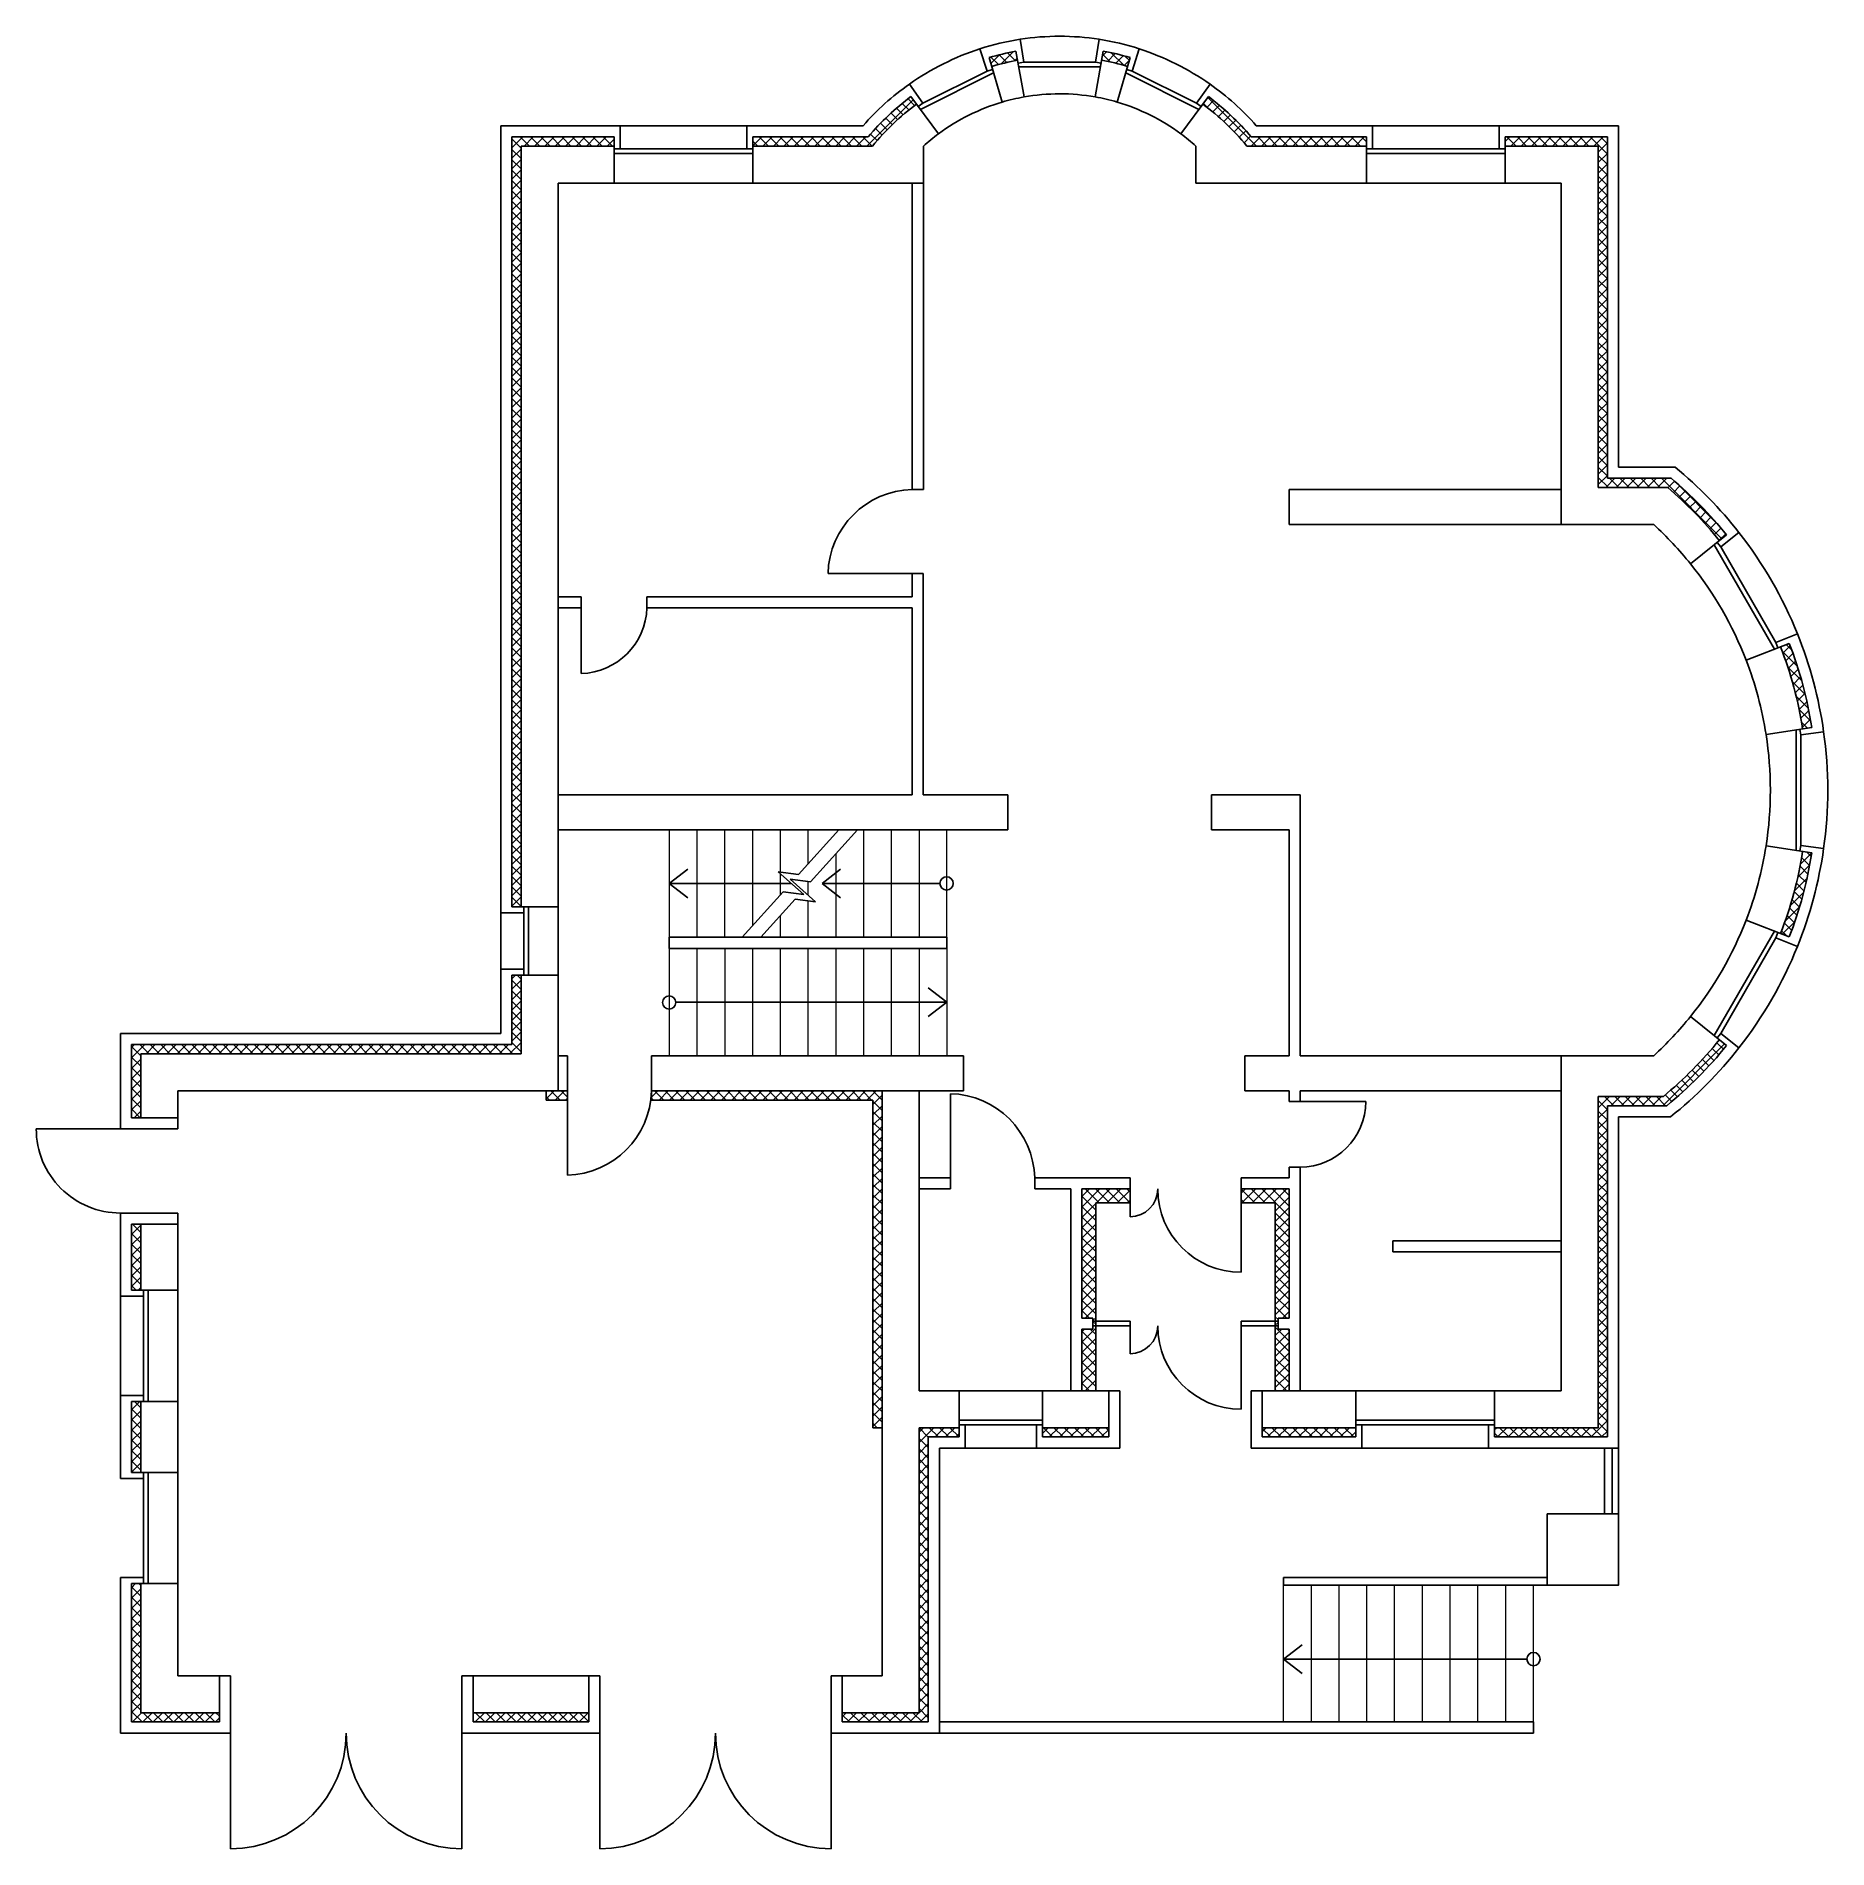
# Model space of a CAD drawing. Header units: millimetres. Extents: x -745 to 18615, y 565 to 20153.
import ezdxf

# ---------------------------------------------------------------- set-up
doc = ezdxf.new("R2010")
doc.units = ezdxf.units.MM
doc.linetypes.add('Линия проводки. Общее изображение.', pattern=[1, 1, 0])
doc.layers.add('Лестница', color=7, linetype='Continuous', lineweight=9)
pattern_1 = [(45, (-241840.4993296133, -245025.2882481831), (-56.1266007566822, 56.12660075668221), []), (135, (-241840.4993296133, -245025.2882481831), (-56.12660075668221, -56.1266007566822), [])]
pattern_2 = [(45, (-642307.3147402357, -310734.9367787743), (-56.1266007566822, 56.12660075668221), []), (135, (-642307.3147402357, -310734.9367787743), (-56.12660075668221, -56.1266007566822), [])]

msp = doc.modelspace()

# ---------------------------------------------------------------- hatches: boundary and pattern name
at = {"ltscale": 0.5}
h = msp.add_hatch(dxfattribs=at)
h.set_pattern_fill('ANSI37', color=256, scale=25, style=0)
h.set_pattern_definition(pattern_1)
edge = h.paths.add_edge_path()
edge.add_line((9580.501679242952, 19826.95975993482), (9552.274098978276, 19922.89308945271))
edge.add_arc((10314.50067038777, 17332.41483532726), 2700.290156864534, 100.09299657108238, 106.39607879116369, ccw=False)
edge.add_line((9841.284578949228, 19990.91694404623), (9859.14126906883, 19892.52356651764))
edge.add_arc((10314.50067038335, 17332.41483534548), 2600.290156845849, 100.08556510172, 106.396078791183)
h = msp.add_hatch(dxfattribs=at)
h.set_pattern_fill('ANSI37', color=256, scale=25, style=0)
h.set_pattern_definition(pattern_1)
edge = h.paths.add_edge_path()
edge.add_line((10768.72455826368, 19892.72527735723), (10786.17953936827, 19991.19011274628))
edge.add_arc((10314.50067038614, 17332.41483533093), 2700.290156860789, 73.5924442180413, 79.94013179519862, ccw=False)
edge.add_line((11077.24612850767, 19922.74035490451), (11048.49966153015, 19826.95975993482))
edge.add_arc((10314.50067039301, 17332.41483536038), 2600.290156830645, 73.60392120879258, 79.93984692979365)
h = msp.add_hatch(dxfattribs=at)
h.set_pattern_fill('ANSI37', color=256, scale=25, style=0)
h.set_pattern_definition(pattern_1)
edge = h.paths.add_edge_path()
edge.add_line((6999.500670386609, 19065.24816874387), (8245.220545193893, 19065.24816874375))
edge.add_arc((10314.50067038882, 17330.41483532901), 2700.290156863476, 126.53410476961139, 140.0243627448357, ccw=False)
edge.add_line((8707.014781956808, 19500.10514727353), (8766.544898903594, 19419.75488170901))
edge.add_arc((10314.5006703844, 17330.41483533378), 2600.290156857079, 126.5341047697455, 141.0448482341494)
edge.add_line((8292.415392306531, 18965.24816874381), (6999.500670386609, 18965.24816874387))
edge.add_line((6999.500670386609, 18965.24816874387), (6999.500670386609, 19065.24816874387))
h = msp.add_hatch(dxfattribs=at)
h.set_pattern_fill('ANSI37', color=256, scale=25, style=0)
h.set_pattern_definition(pattern_1)
edge = h.paths.add_edge_path()
edge.add_line((13629.50067038649, 19065.24816874375), (13629.50067038649, 18965.24816874375))
edge.add_line((13629.50067038649, 18965.24816874375), (12336.58594846657, 18965.24816874375))
edge.add_arc((10314.50067038754, 17330.4148353325), 2600.290156858818, 38.95515176585423, 53.46589523040102)
edge.add_line((11862.45644186404, 19419.75488171309), (11921.9862534546, 19500.10496304349))
edge.add_arc((10314.51776165261, 17330.43080503029), 2700.266820906152, 39.97561019639062, 53.465987781176125, ccw=False)
edge.add_line((12383.78082338373, 19065.2481687437), (13629.50067038649, 19065.2481687437))
h = msp.add_hatch(dxfattribs=at)
h.set_pattern_fill('ANSI37', color=256, scale=25, style=0)
h.set_pattern_definition(pattern_1)
h.paths.add_polyline_path([(4494.500670386493, 18965.24816874375), (5499.500670386609, 18965.24816874387), (5499.500670386493, 19065.24816874375), (4394.500670386609, 19065.24816874375), (4394.500670386609, 10745.24816874381), (4494.500670386493, 10745.24816874387)])
h = msp.add_hatch(dxfattribs=at)
h.set_pattern_fill('ANSI37', color=256, scale=25, style=0)
h.set_pattern_definition(pattern_1)
edge = h.paths.add_edge_path()
edge.add_line((15129.50067038649, 19065.24816874375), (16234.50067038649, 19065.24816874375))
edge.add_line((16234.50067038649, 19065.24816874375), (16234.50067038649, 15375.24816874375))
edge.add_line((16234.50067038661, 15375.24816874376), (16922.63021840762, 15375.24816874358))
edge.add_arc((14097.27730917792, 12005.24816874399), 4397.67200478722, 38.85521142205448, 50.02408150978903, ccw=False)
edge.add_line((17521.89311659955, 14764.14752052313), (17444.01973714565, 14701.41206983985))
edge.add_arc((14097.27730914381, 12005.24816871372), 4297.672004832826, 38.85521142208523, 49.54157786513962)
edge.add_line((16886.01979652549, 15275.24816874364), (16134.50067038661, 15275.24816874364))
edge.add_line((16134.50067038661, 15275.2481687437), (16134.50067038661, 18965.24816874375))
edge.add_line((16134.50067038661, 18965.24816874375), (15129.50067038661, 18965.24816874375))
edge.add_line((15129.50067038649, 18965.24816874375), (15129.50067038649, 19065.24816874375))
h = msp.add_hatch(dxfattribs=at)
h.set_pattern_fill('ANSI37', color=256, scale=25, style=0)
h.set_pattern_definition(pattern_1)
edge = h.paths.add_edge_path()
edge.add_line((18343.72322226981, 12666.82338587353), (18442.53127249704, 12682.21719015624))
edge.add_arc((14097.27730917629, 12005.24816874271), 4397.67200478945, 8.855211422040412, 21.14478857797224)
edge.add_line((18198.86213801349, 13591.60278028473), (18105.59495427694, 13555.53018074083))
edge.add_arc((14097.27730917513, 12005.24816874224), 4297.672004790657, 8.855211422044022, 21.144788577972292, ccw=False)
h = msp.add_hatch(dxfattribs=at)
h.set_pattern_fill('ANSI37', color=256, scale=25, style=0)
h.set_pattern_definition(pattern_1)
edge = h.paths.add_edge_path()
edge.add_line((18105.59495427694, 10454.96615674441), (18198.86213801349, 10418.89355720052))
edge.add_arc((14097.27730917909, 12005.24816874201), 4397.672004786579, 338.8552114220215, 351.1447885779607)
edge.add_line((18442.53127249704, 11328.27914732894), (18343.72322226981, 11343.67295161165))
edge.add_arc((14097.2773091756, 12005.24816874306), 4297.672004790114, 338.8552114220249, 351.1447885779544, ccw=False)
h = msp.add_hatch(dxfattribs=at)
h.set_pattern_fill('ANSI37', color=256, scale=25, style=0)
h.set_pattern_definition(pattern_1)
h.paths.add_polyline_path([(284.5006703864929, 8465.248168743756), (384.5006703864929, 8465.248168743756), (384.5006703864929, 9155.248168743698), (4494.500670386493, 9155.248168743756), (4494.500670386493, 10005.24816874364), (4394.500670386493, 10005.24816874364), (4394.500670386493, 9255.248168743756), (284.5006703864929, 9255.248168743756)])
h = msp.add_hatch(dxfattribs=at)
h.set_pattern_fill('ANSI37', color=256, scale=25, style=0)
h.set_pattern_definition(pattern_1)
edge = h.paths.add_edge_path()
edge.add_line((15014.50067038649, 5015.248168743639), (16234.50067038673, 5015.248168743756))
edge.add_line((16234.50067038684, 5015.248168743756), (16234.50067038673, 8595.248168743872))
edge.add_line((16234.50067038673, 8595.248168743872), (16874.22150409945, 8595.248168744105))
edge.add_arc((14097.27730917513, 12005.24816874399), 4397.672004791112, 309.1577568703631, 321.1447885779411)
edge.add_line((17521.89311659955, 9246.348816962172), (17444.01973714565, 9309.08426764545))
edge.add_arc((14097.27730917373, 12005.24816874556), 4297.67200479319, 309.6295479292516, 321.1447885779355, ccw=False)
edge.add_line((16838.42390517601, 8695.248168744338), (16134.50067038661, 8695.248168744338))
edge.add_line((16134.50067038661, 8695.248168744338), (16134.50067038673, 5115.248168743639))
edge.add_line((16134.50067038673, 5115.248168743639), (15014.50067038649, 5115.248168743639))
edge.add_line((15014.50067038649, 5115.248168743639), (15014.50067038649, 5015.248168743639))
h = msp.add_hatch(dxfattribs=at)
h.set_pattern_fill('ANSI37', color=256, scale=25, style=0)
h.set_pattern_definition(pattern_2)
h.paths.add_polyline_path([(4764.500670386609, 8755.248168743698), (4994.500670386609, 8755.248168743698), (4994.500670386609, 8655.248168743698), (4764.500670386609, 8655.248168743698)])
h = msp.add_hatch(dxfattribs=at)
h.set_pattern_fill('ANSI37', color=256, scale=25, style=0)
h.set_pattern_definition(pattern_2)
h.paths.add_polyline_path([(8294.500670386493, 5115.248168743756), (8394.500670386376, 5115.248168743756), (8394.500670386144, 8755.248168743872), (5904.500670386609, 8755.248168743581), (5904.500670386609, 8655.248168743698), (8294.500670386493, 8655.248168743698)])
h = msp.add_hatch(dxfattribs=at)
h.set_pattern_fill('ANSI37', color=256, scale=25, style=0)
h.set_pattern_definition(pattern_2)
h.paths.add_polyline_path([(10704.50067038638, 5515.248168743756), (10704.50067038626, 7545.248168743872), (11074.50067038614, 7545.248168744047), (11074.50067038603, 7695.248168743989), (10554.50067038626, 7695.24816874393), (10554.50067038638, 6300.248168743639), (10674.50067038626, 6300.248168743639), (10674.50067038626, 6180.248168743639), (10554.50067038638, 6180.248168743639), (10554.50067038603, 5515.248168743639)])
h = msp.add_hatch(dxfattribs=at)
h.set_pattern_fill('ANSI37', color=256, scale=25, style=0)
h.set_pattern_definition(pattern_2)
h.paths.add_polyline_path([(12644.50067038673, 5515.248168743698), (12794.50067038661, 5515.248168743639), (12794.50067038673, 6180.248168743639), (12674.50067038684, 6180.248168743639), (12674.50067038684, 6300.248168743639), (12794.50067038673, 6300.248168743639), (12794.50067038673, 7695.248168743756), (12274.50067038603, 7695.248168743523), (12274.50067038626, 7545.248168743698), (12644.50067038673, 7545.248168743639)])
h = msp.add_hatch(dxfattribs=at)
h.set_pattern_fill('ANSI37', color=256, scale=25, style=0)
h.set_pattern_definition(pattern_1)
h.paths.add_polyline_path([(384.5006703864929, 7315.248168743756), (284.5006703864929, 7315.248168743756), (284.5006703864929, 6600.248168743756), (384.5006703864929, 6600.248168743756)])
h = msp.add_hatch(dxfattribs=at)
h.set_pattern_fill('ANSI37', color=256, scale=25, style=0)
h.set_pattern_definition([(45, (-241840.4993296133, -245010.2882481831), (-56.1266007566822, 56.12660075668221), []), (135, (-241840.4993296133, -245010.2882481831), (-56.12660075668221, -56.1266007566822), [])])
h.paths.add_polyline_path([(284.5006703864929, 5400.248168743756), (384.5006703864929, 5400.248168743756), (384.5006703864929, 4630.248168743756), (284.5006703864929, 4630.248168743756)])
h = msp.add_hatch(dxfattribs=at)
h.set_pattern_fill('ANSI37', color=256, scale=25, style=0)
h.set_pattern_definition(pattern_2)
h.paths.add_polyline_path([(8794.50067038626, 5115.248168743756), (9229.500670386376, 5115.248168743872), (9229.500670386376, 5015.248168743348), (8894.50067038661, 5015.248168743523), (8894.50067038661, 1935.248168743698), (7964.500670386609, 1935.248168743756), (7964.500670386609, 2035.248168743756), (8794.500670386493, 2035.248168743698)])
h = msp.add_hatch(dxfattribs=at)
h.set_pattern_fill('ANSI37', color=256, scale=25, style=0)
h.set_pattern_definition(pattern_2)
h.paths.add_polyline_path([(10129.50067038638, 5015.248168743581), (10844.50067038649, 5015.248168743581), (10844.50067038649, 5115.248168743756), (10129.50067038638, 5115.248168743756)])
h = msp.add_hatch(dxfattribs=at)
h.set_pattern_fill('ANSI37', color=256, scale=25, style=0)
h.set_pattern_definition(pattern_2)
h.paths.add_polyline_path([(12504.50067038649, 5115.248168743698), (13514.50067038649, 5115.248168743698), (13514.50067038649, 5015.248168743814), (12504.50067038649, 5015.248168743814)])
h = msp.add_hatch(dxfattribs=at)
h.set_pattern_fill('ANSI37', color=256, scale=25, style=0)
h.set_pattern_definition(pattern_1)
h.paths.add_polyline_path([(1234.500670386493, 1935.248168743639), (284.5006703864929, 1935.248168743639), (284.5006703864929, 3430.248168743698), (384.5006703863764, 3430.248168743698), (384.5006703864929, 2035.248168743756), (1234.500670386493, 2035.248168743756)])
h = msp.add_hatch(dxfattribs=at)
h.set_pattern_fill('ANSI37', color=256, scale=25, style=0)
h.set_pattern_definition(pattern_1)
h.paths.add_polyline_path([(3974.500670386493, 1935.248168743756), (5224.500670386493, 1935.248168743756), (5224.500670386493, 2035.248168743756), (3974.500670386493, 2035.248168743756)])

# ---------------------------------------------------------------- linework, layer by layer
for p, q in [((9452.221177503015, 20017.65423714173), (9529.638813021258, 19776.38708156558)), ((9929.188744366416, 19496.7046345139), (9841.284578949228, 19990.91694404623)), ((9888.325387096513, 20120.31928075176), (9926.327436323292, 19871.72184648378)), ((10698.56089817932, 19496.92689756492), (10786.17953936827, 19991.19011274628)), ((10740.67595367659, 20120.31928075176), (10702.67372801459, 19871.7206923006)), ((11175.29654738215, 20017.65423714173), (11098.00512842184, 19776.78042747053)), ((9529.638813021375, 19776.38708156558), (9589.602259933265, 19794.03082456028)), ((9693.412000305034, 19441.22644186376), (9551.732522488819, 19922.73367358065)), ((9926.327436323292, 19871.72184648378), (9864.788116765223, 19860.77601931246)), ((9871.73457358616, 19821.72184648378), (10755.78315129913, 19821.72184648378)), ((9926.327436323292, 19871.72184648378), (10702.67390444981, 19871.72184648378)), ((10702.67372801459, 19871.72069230054), (10762.75834340906, 19861.06941946551)), ((10935.58934046818, 19441.22644186376), (11077.24612850767, 19922.74035490451)), ((11098.00512842184, 19776.78042747053), (11039.39744048951, 19794.02524971894)), ((8689.88339174098, 19635.7684452595), (8834.621415852234, 19430.38325653576)), ((8809.366325895899, 19361.95702734597), (9600.803676401047, 19755.96205752455)), ((8834.621415852234, 19430.38325653576), (9529.638813021258, 19776.38708156558)), ((11028.2003993625, 19755.97135257274), (11819.49113799691, 19361.76283075877)), ((11098.00512842184, 19776.78042747053), (11794.24991142844, 19430.19876565419)), ((11939.11364807469, 19635.76234214359), (11794.24991142844, 19430.19876565413)), ((9004.665366718444, 19098.35381947087), (8707.014781956925, 19500.10514727359)), ((8834.62141585235, 19430.38325653576), (8785.58626328969, 19394.0539632041)), ((11624.33597405477, 19098.35381947081), (11921.98636247918, 19500.1048822693)), ((11794.24991142844, 19430.19876565419), (11843.28075605074, 19393.87266400074)), ((4274.500670386376, 10680.2481687437), (4274.500670386726, 19185.24816874387)), ((5564.500670386609, 19185.24816874422), (4274.500670386609, 19185.24816874387)), ((4394.500670386609, 10745.24816874381), (4394.500670386609, 19065.2481687437)), ((5499.500670386609, 19065.24816874375), (4394.500670386609, 19065.24816874375)), ((5499.500670386609, 19065.24816874375), (5499.500670386493, 18565.24816874375)), ((5564.500670386609, 19185.2481687441), (6934.500670386609, 19185.24816874375)), ((5564.500670386609, 19185.24816874375), (5564.500670386493, 18935.24816874375)), ((6934.500670386609, 19185.24816874387), (6934.500670386609, 18935.24816874387)), ((8189.970163628823, 19185.24816874375), (6934.500670386609, 19185.24816874375)), ((6999.500670386609, 19065.24816874387), (6999.500670386493, 18565.24816874387)), ((8245.220545193893, 19065.24816874375), (6999.500670386609, 19065.24816874387)), ((13629.50067038649, 19065.24816874381), (12383.78082338373, 19065.2481687437)), ((13694.50067038649, 19185.24816874375), (12439.03167169636, 19185.24816874358)), ((13629.50067038649, 19065.24816874375), (13629.50067038649, 18565.24816874375)), ((13694.50067038649, 19185.24816874375), (13694.50067038649, 18935.24816874375)), ((13694.50067038649, 19185.24816874375), (15064.50067038649, 19185.24816874375)), ((15064.50067038649, 19185.24816874375), (15064.50067038649, 18935.24816874375)), ((16354.50067038661, 19185.24816874375), (15064.50067038649, 19185.24816874375)), ((15129.50067038649, 19065.24816874375), (15129.50067038649, 18565.24816874375)), ((16234.50067038649, 19065.24816874375), (15129.50067038649, 19065.24816874381)), ((16234.50067038649, 15375.24816874376), (16234.50067038649, 19065.24816874375)), ((16354.50067038661, 15495.24816874364), (16354.50067038661, 19185.24816874375)), ((4494.500670386493, 18965.24816874381), (4494.500670386493, 10745.24816874376)), ((5499.500670386609, 18965.24816874387), (4494.500670386493, 18965.24816874375)), ((5564.500670386493, 18935.24816874375), (5499.500670386609, 18935.24816874375)), ((6999.500670386493, 18885.24816874375), (5499.500670386609, 18885.24816874375)), ((6934.500670386609, 18935.24816874375), (5564.500670386493, 18935.24816874375)), ((6934.500670386609, 18935.24816874387), (6999.500670386493, 18935.24816874387)), ((8292.415392306531, 18965.24816874381), (6999.500670386609, 18965.24816874387)), ((8841.885056474028, 18565.24816874498), (8841.885056474028, 18965.24816874498)), ((11787.11628429919, 18565.24816874492), (11787.11628429919, 18965.24816874375)), ((13629.50067038649, 18965.24816874375), (12336.58594846669, 18965.24816874375)), ((13694.50067038649, 18935.24816874375), (13629.50067038649, 18935.24816874375)), ((13629.50067038649, 18885.24816874375), (15129.50067038649, 18885.24816874375)), ((13694.50067038649, 18935.24816874375), (15064.50067038649, 18935.24816874375)), ((15064.50067038649, 18935.24816874375), (15129.50067038649, 18935.24816874375)), ((16134.50067038649, 18965.24816874375), (15129.50067038649, 18965.24816874375)), ((16134.50067038649, 15275.24816874376), (16134.50067038649, 18965.24816874375)), ((5499.500670386493, 18565.24816874375), (4894.500670386493, 18565.24816874375)), ((4894.500670386493, 18565.24816874375), (4894.500670386493, 10745.2481687437)), ((4894.500670386493, 18415.24816874375), (4894.500670386493, 17728.68081502472)), ((5499.500670386493, 18565.24816874375), (6999.500670386493, 18565.24816874375)), ((8841.885056474028, 18565.24816874503), (6999.500670386493, 18565.24816874375)), ((8721.88505647426, 15255.24816874486), (8721.885056474028, 18565.24816874503)), ((8721.885056474028, 18415.24816874503), (8721.885056474028, 17728.680815026)), ((8841.88505647426, 15255.24816874486), (8841.885056474028, 18565.24816874503)), ((13629.50067038649, 18565.24816874375), (11787.11628429919, 18565.24816874375)), ((13629.50067038649, 18565.24816874375), (15129.50067038649, 18565.24816874375)), ((15734.50067038649, 18565.24816874375), (15129.50067038649, 18565.2481687437)), ((15734.50067038649, 18565.24816874375), (15734.50067038649, 14875.24816874381)), ((16354.50067038661, 15495.2481687437), (16965.94604969876, 15495.24816874358)), ((16234.50067038661, 15375.24816874376), (16922.6302184075, 15375.24816874364)), ((8721.885056474028, 15255.24816874492), (8841.885056474028, 15255.24816874492)), ((12794.50067038649, 14875.24816874399), (12794.50067038649, 15255.24816874393)), ((12794.50067038661, 15255.24816874399), (15734.50067038649, 15255.24816874399)), ((16134.50067038649, 15275.24816874376), (16886.01979652491, 15275.24816874364)), ((12794.50067038649, 14875.24816874399), (15734.50067038649, 14875.24816874387)), ((15734.50067038649, 14875.24816874387), (16734.50067038626, 14875.24816874364)), ((17132.52621933086, 14450.47026710668), (17521.89311659989, 14764.14752052348)), ((17655.75402889134, 14788.52032756487), (17458.83419316939, 14634.49894722326)), ((17388.35673472054, 14656.56948604512), (18038.92863632682, 13529.745898487)), ((17458.83419316939, 14634.49894722326), (17420.31373207296, 14682.31431239595)), ((17458.83419316939, 14634.49894722326), (18055.05371825631, 13601.81643730887)), ((8720.890824687449, 14345.24816874376), (7810.890824687449, 14345.2481687437)), ((8720.890824687449, 14345.24816874376), (8840.890824687449, 14345.24816874376)), ((8720.890824687332, 14095.24816743187), (8720.890824687332, 14345.24816874376)), ((8840.890824687682, 11955.24816874376), (8840.890824687332, 14345.24816874376)), ((5144.500670386609, 14095.2481687437), (4894.500670386493, 14095.2481687437)), ((5144.500670386609, 13975.2481687437), (4894.500670386493, 13975.2481687437)), ((5144.500670386609, 14095.2481687437), (5144.500670386609, 13975.2481687437)), ((5144.500670386493, 13975.2481687437), (5144.500670386493, 13265.2481687437)), ((5854.500670386609, 14095.2481687437), (5854.500670386609, 13975.2481687437)), ((8720.890824687449, 14095.24816874364), (5854.500670386609, 14095.2481687437)), ((8720.890824687449, 13975.24816874364), (5854.500670386726, 13975.2481687437)), ((8720.808951677303, 11955.2446335811), (8720.890824687449, 13975.24816874376)), ((17732.52621933086, 13411.23978256535), (18198.8621380136, 13591.60278028478)), ((18286.9000642188, 13695.34332738207), (18055.05371825631, 13601.81643730887)), ((18055.05371825631, 13601.81643730887), (18077.20280863882, 13544.54905684754)), ((17948.49102136087, 12605.24816874265), (18442.53127249704, 12682.2171901563)), ((18273.09635622126, 11354.6762671366), (18273.09635622126, 12655.82007034864)), ((18323.09635622137, 12601.46769382929), (18313.64434093273, 12662.13724530833)), ((18570.64462663584, 12636.39420407011), (18323.09635622137, 12601.46769382929)), ((18323.09635622137, 11409.02864365601), (18323.09635622137, 12601.46769382929)), ((8720.808951677303, 11955.2446335811), (4894.500670386493, 11955.2481687437)), ((9754.50067038661, 11955.24816874364), (8840.890824687682, 11955.24816874376)), ((9754.500670386493, 11955.24816874364), (9754.500670386493, 11575.24816874376)), ((11954.50067038649, 11955.24816874364), (11954.50067038649, 11575.24816874376)), ((12914.50067038661, 11955.24816874358), (11954.50067038649, 11955.24816874358)), ((12914.50067038661, 9135.24816874364), (12914.50067038661, 11955.24816874364)), ((9754.500670386493, 11575.24816874376), (4894.500670386493, 11575.24816874376)), ((12794.50067038661, 11575.24816874376), (11954.50067038649, 11575.24816874376)), ((12794.50067038649, 11575.24816874376), (12794.50067038661, 9135.24816874364)), ((17948.49102136087, 11405.24816874265), (18442.53127249704, 11328.27914732894)), ((18323.09635622137, 11409.02864365601), (18313.64434093262, 11348.35909217697)), ((18570.64462663584, 11374.10213341519), (18323.09635622137, 11409.02864365601)), ((4274.500670386493, 10070.24816874364), (4274.500670386376, 10680.2481687437)), ((4274.500670386493, 10680.2481687437), (4524.500670386493, 10680.24816874376)), ((4894.500670386493, 10745.24816874376), (4394.500670386493, 10745.24816874376)), ((4524.500670386493, 10680.2481687437), (4524.500670386493, 10745.24816874376)), ((4524.500670386493, 10070.24816874364), (4524.500670386493, 10680.2481687437)), ((4574.500670386376, 10005.24816874364), (4574.500670386493, 10745.24816874376)), ((4894.500670386493, 10745.24816874376), (4894.500670386493, 10005.24816874376)), ((17732.52621933086, 10599.25655491984), (18198.86213801372, 10418.89355720046)), ((18038.92863632705, 10480.75043899818), (17388.356734721, 9353.92685143983)), ((18055.05371825655, 10408.6799001762), (17458.83419316985, 9375.997390261635)), ((18055.05371825655, 10408.6799001762), (18077.20280863917, 10465.94728063765)), ((18286.9000642188, 10315.15301010317), (18055.05371825655, 10408.6799001762)), ((4274.500670386493, 10070.24816874364), (4524.500670386493, 10070.24816874364)), ((4274.500670386493, 9375.24816874364), (4274.500670386493, 10070.24816874364)), ((4894.500670386493, 10005.24816874376), (4394.500670386493, 10005.24816874364)), ((4394.500670386493, 9255.248168743756), (4394.500670386493, 10005.24816874364)), ((4494.500670386493, 10005.2481687437), (4494.500670386493, 9155.248168743756)), ((4524.500670386493, 10070.24816874364), (4524.500670386493, 10005.2481687437)), ((4894.500670386493, 10005.24816874376), (4894.500670386493, 8755.248168743698)), ((17132.52621933098, 9560.026070378504), (17521.89311660001, 9246.348816961765)), ((164.5006703863764, 9375.248168743698), (164.5006703863764, 8345.248168743756)), ((4274.500670386493, 9375.24816874364), (164.5006703863764, 9375.248168743698)), ((284.5006703864929, 9255.248168743756), (284.5006703864929, 8465.248168743756)), ((4394.500670386493, 9255.248168743756), (284.5006703864929, 9255.248168743756)), ((17458.83419316985, 9375.997390261635), (17420.31373207342, 9328.182025088887)), ((17655.75402889146, 9221.976009920314), (17458.83419316985, 9375.997390261635)), ((384.5006703864929, 9155.248168743698), (384.5006703864929, 8465.248168743756)), ((4494.500670386493, 9155.248168743756), (384.5006703864929, 9155.248168743698)), ((4894.500670386609, 9135.248168743756), (4994.500670386609, 9135.248168743698)), ((4994.500670386609, 9135.248168743698), (4994.500670386609, 8755.248168743698)), ((5904.500670386609, 9135.248168743698), (5904.500670386609, 8755.248168743698)), ((5904.500670386609, 9135.248168743698), (9274.500670386027, 9135.248168744105)), ((9274.500670386027, 9135.248168744105), (9274.500670386027, 8755.24816874364)), ((12314.50067038661, 9135.24816874364), (12314.50067038661, 8755.248168743698)), ((12314.50067038649, 9135.248168743698), (12794.50067038673, 9135.24816874364)), ((12914.50067038661, 9135.248168743756), (16734.50067038859, 9135.248168743756)), ((15734.50067038661, 9135.24816874364), (15734.50067038661, 5515.248168743581)), ((784.5006703864929, 8755.248168743698), (784.5006703864929, 8345.248168743698)), ((4994.500670386493, 8755.248168743698), (784.5006703864929, 8755.248168743698)), ((4764.500670386609, 8755.248168743756), (4764.500670386609, 8655.248168743756)), ((4994.500670386609, 8655.248168743698), (4764.500670386609, 8655.248168743756)), ((4994.500670386493, 8755.248168743698), (4994.500670386609, 8655.248168743698)), ((4994.500670386609, 8755.248168743698), (4994.500670386609, 7845.248168743698)), ((5904.500670386609, 8755.24816874364), (5904.500670386609, 8655.248168743698)), ((9274.500670386027, 8755.248168743872), (5904.500670386493, 8755.24816874364)), ((8294.50067038661, 8655.248168743756), (5904.500670386609, 8655.24816874364)), ((8294.500670386493, 5115.248168743756), (8294.500670386493, 8655.248168743756)), ((8394.500670386376, 2435.248168743698), (8394.500670386493, 8755.248168743756)), ((8794.500670386376, 5515.248168743639), (8794.500670386144, 8755.248168743581)), ((8794.500670386493, 5515.248168743639), (8794.500670386027, 8755.248168743756)), ((9134.50067038626, 7815.248168744163), (9134.50067038626, 8725.248168744163)), ((12314.50067038649, 8755.248168743698), (12794.50067038673, 8755.24816874364)), ((12794.50067038673, 8640.248168743814), (12794.50067038673, 8755.24816874364)), ((12914.50067038661, 8640.248168743814), (12794.50067038673, 8640.248168743872)), ((12914.50067038661, 8755.248168743756), (12914.50067038661, 8640.248168743814)), ((12914.50067038661, 8755.24816874364), (15734.50067038673, 8755.248168743523)), ((12914.50067038649, 8640.248168743814), (13624.50067038649, 8640.248168743814)), ((16134.50067038649, 8695.24816874393), (16838.42390517566, 8695.248168744047)), ((16134.50067038661, 8695.24816874393), (16134.50067038661, 5115.248168743639)), ((284.5006703864929, 8465.248168743756), (784.5006703864929, 8465.248168743756)), ((16234.50067038661, 8595.248168743872), (16874.22150409945, 8595.248168744047)), ((16234.50067038673, 8595.248168743872), (16234.50067038673, 5015.248168743698)), ((16354.50067038661, 4895.248168743756), (16354.50067038579, 8475.248168743872)), ((16354.50067038579, 8475.24816874393), (16916.57870187391, 8475.248168744047)), ((164.5006703864929, 8345.248168743756), (-745.4993296135071, 8345.248168743756)), ((784.5006703864929, 8345.248168743756), (164.5006703864929, 8345.248168743756)), ((12914.50067038661, 7930.248168743814), (12794.50067038661, 7930.248168743814)), ((12794.50067038661, 7930.248168743814), (12794.50067038661, 7815.248168743872)), ((12914.50067038661, 7930.248168743814), (12914.50067038649, 5515.248168743639)), ((9134.50067038626, 7815.248168743756), (8794.50067038626, 7815.248168743756)), ((9134.50067038626, 7695.248168743756), (8794.50067038626, 7695.248168743756)), ((9134.50067038626, 7695.248168743872), (9134.50067038626, 7815.248168743872)), ((10044.50067038626, 7695.248168744105), (10044.50067038626, 7815.248168744105)), ((11074.50067038603, 7815.248168743872), (10044.50067038638, 7815.248168743814)), ((10434.50067038626, 7695.248168743814), (10044.50067038626, 7695.248168743698)), ((10434.50067038626, 7695.248168743814), (10434.50067038638, 5515.248168743698)), ((11074.50067038603, 7695.248168743814), (10554.50067038626, 7695.24816874393)), ((10554.50067038626, 7695.248168743814), (10554.50067038638, 6300.248168743639)), ((11074.50067038614, 7545.248168743698), (11074.50067038603, 7815.248168743756)), ((11074.50067038614, 7695.248168743698), (11074.50067038614, 7395.248168743698)), ((12274.50067038614, 7545.248168743698), (12274.50067038603, 7815.248168744047)), ((12794.50067038673, 7815.248168743872), (12274.50067038603, 7815.248168743814)), ((12794.50067038673, 7695.248168743756), (12274.50067038614, 7695.248168743698)), ((12274.50067038614, 7695.248168743698), (12274.50067038614, 6795.248168743698)), ((12794.50067038673, 7695.248168743756), (12794.50067038673, 6300.248168743639)), ((11074.50067038614, 7545.248168743814), (10704.50067038626, 7545.248168743872)), ((10704.50067038638, 7545.248168743872), (10704.50067038638, 5515.248168743639)), ((12644.50067038673, 7545.248168743756), (12274.50067038626, 7545.248168743698)), ((12644.50067038673, 7545.248168743639), (12644.50067038673, 5515.248168743639)), ((784.5006703864929, 7435.248168743756), (164.5006703864929, 7435.248168743756)), ((164.5006703866093, 6535.248168743756), (164.5006703864929, 7435.248168743756)), ((284.5006703864929, 7315.248168743756), (784.5006703864929, 7315.248168743756)), ((284.5006703864929, 6600.248168743698), (284.5006703864929, 7315.248168743756)), ((384.5006703864929, 7315.248168743756), (384.5006703864929, 6600.248168743756)), ((784.5006703864929, 7435.248168743756), (784.5006703864929, 6600.248168743756)), ((13914.50067038661, 7135.248168743756), (13914.50067038661, 7015.248168743756)), ((15734.50067038661, 7135.248168743639), (13914.50067038661, 7135.248168743756)), ((15734.50067038661, 7015.248168743698), (13914.50067038661, 7015.248168743756)), ((164.5006703866093, 6535.248168743756), (164.5006703864929, 5465.202103549689)), ((414.5006703864929, 6535.248168743756), (164.5006703864929, 6535.248168743756)), ((784.5006703864929, 6600.248168743756), (284.5006703864929, 6600.248168743756)), ((414.5006703864929, 6535.248168743756), (414.5006703864929, 6600.248168743698)), ((414.5006703864929, 6535.248168743756), (414.5006703864929, 5465.202103549689)), ((464.5006703864929, 6600.248168743756), (464.5006703864929, 5400.248168743756)), ((10554.50067038638, 6300.248168743639), (10674.50067038626, 6300.248168743639)), ((10674.50067038638, 6180.248168743639), (10674.50067038638, 6300.248168743639)), ((12674.50067038673, 6180.248168743639), (12674.50067038673, 6300.248168743639)), ((12794.50067038673, 6300.248168743639), (12674.50067038684, 6300.248168743639)), ((10554.50067038638, 6180.248168743639), (10674.50067038626, 6180.248168743639)), ((10554.50067038638, 6180.248168743639), (10554.50067038638, 5515.248168743639)), ((11074.50067038649, 6265.248168743639), (10674.50067038638, 6265.248168743639)), ((11074.50067038649, 6215.248168743639), (10674.50067038638, 6215.248168743639)), ((11074.50067038649, 6265.248168743639), (11074.50067038649, 6215.248168743639)), ((11074.50067038649, 6215.248168743639), (11074.50067038649, 5915.248168743639)), ((12274.50067038649, 6265.248168743639), (12274.50067038649, 6215.248168743639)), ((12674.50067038673, 6265.248168743639), (12274.50067038649, 6265.248168743639)), ((12674.50067038673, 6215.248168743639), (12274.50067038649, 6215.248168743639)), ((12274.50067038649, 6215.248168743639), (12274.50067038649, 5315.248168743639)), ((12794.50067038673, 6180.248168743639), (12674.50067038684, 6180.248168743639)), ((12794.50067038673, 6180.248168743639), (12794.50067038673, 5515.248168743639)), ((9229.500670386376, 5515.248168743639), (8794.500670386376, 5515.248168743639)), ((9229.500670386376, 5515.248168743756), (10129.50067038638, 5515.248168743698)), ((9229.500670386376, 5015.248168743465), (9229.500670386376, 5515.248168743756)), ((10129.50067038638, 5015.248168743639), (10129.50067038638, 5515.248168743698)), ((10964.50067038649, 5515.248168743581), (10129.50067038638, 5515.248168743639)), ((10844.50067038649, 5015.248168743639), (10844.50067038661, 5515.248168743756)), ((10964.50067038649, 5515.248168743639), (10964.50067038649, 4895.248168743639)), ((12384.50067038661, 5515.248168743639), (12384.50067038649, 4895.248168743639)), ((13514.50067038649, 5515.248168743639), (12384.50067038661, 5515.248168743698)), ((12504.50067038649, 5015.248168743639), (12504.50067038649, 5515.248168743756)), ((13514.50067038649, 5515.248168743639), (13514.50067038649, 5015.248168743756)), ((15014.50067038649, 5515.248168743639), (15014.50067038649, 5015.248168743639)), ((15734.50067038661, 5515.248168743639), (15014.50067038649, 5515.248168743698)), ((414.5006703864929, 5465.202103549689), (164.5006703864929, 5465.202103549689)), ((164.5006703864929, 4565.248168743756), (164.5006703864929, 5465.202103549689)), ((284.5006703863764, 4630.248168743756), (284.5006703863764, 5400.248168743756)), ((784.5006703864929, 5400.248168743756), (284.5006703864929, 5400.248168743756)), ((384.5006703864929, 5400.248168743756), (384.5006703864929, 4630.248168743756)), ((414.5006703864929, 5465.202103549689), (414.5006703864929, 5400.248168743756)), ((784.5006703864929, 5400.248168743756), (784.5006703864929, 4630.248168743756)), ((8294.500670386493, 5115.248168743756), (8394.500670386493, 5115.248168743756)), ((9229.500670386376, 5115.248168743872), (8794.50067038626, 5115.248168743756)), ((8794.500670386493, 2035.248168743698), (8794.50067038626, 5115.248168743756)), ((9229.500670386376, 5195.248168743756), (10129.50067038638, 5195.248168743639)), ((9294.500670386376, 5145.248168743756), (9229.500670386493, 5145.248168743756)), ((9294.500670386376, 5145.248168743756), (10064.50067038626, 5145.248168743756)), ((9294.500670386376, 4895.248168743581), (9294.50067038626, 5145.248168743756)), ((10064.50067038626, 5145.248168743756), (10129.50067038638, 5145.248168743756)), ((10064.50067038626, 4895.248168743581), (10064.50067038626, 5145.248168743639)), ((10844.50067038649, 5115.248168743756), (10129.50067038638, 5115.248168743756)), ((13514.50067038661, 5115.248168743639), (12504.50067038649, 5115.248168743698)), ((13514.50067038649, 5195.248168743756), (15014.50067038649, 5195.248168742999)), ((13579.50067038649, 5145.248168743639), (13514.50067038649, 5145.248168743639)), ((13579.50067038649, 5145.248168743639), (13579.50067038649, 4895.248168743639)), ((13579.50067038649, 5145.248168743639), (14949.50067038661, 5145.248168743057)), ((14949.50067038661, 5145.248168743057), (15014.50067038649, 5145.248168742999)), ((14949.50067038649, 4895.248168743639), (14949.50067038661, 5145.248168742999)), ((16134.50067038673, 5115.248168743639), (15014.50067038661, 5115.248168743698)), ((8894.50067038661, 5015.248168743523), (9229.500670386376, 5015.248168743406)), ((8894.500670386493, 1935.248168743756), (8894.50067038661, 5015.248168743465)), ((10129.50067038638, 5015.248168743581), (10844.50067038649, 5015.248168743523)), ((10844.50067038649, 5015.248168743581), (10129.50067038638, 5015.248168743581)), ((12504.50067038649, 5015.248168743581), (13514.50067038649, 5015.248168743756)), ((15014.50067038649, 5015.248168743698), (16234.50067038673, 5015.248168743698)), ((9014.500670386493, 4895.248168743581), (9294.50067038626, 4895.248168743465)), ((9014.500670386493, 1815.248168743814), (9014.50067038661, 4895.248168743581)), ((9294.500670386376, 4895.248168743756), (10064.50067038638, 4895.248168743989)), ((10064.50067038614, 4895.248168743639), (10964.50067038649, 4895.248168743581)), ((12384.50067038638, 4895.248168743523), (13579.50067038649, 4895.248168743639)), ((13579.50067038661, 4895.248168743639), (14949.50067038649, 4895.248168742999)), ((14949.50067038649, 4895.248168743639), (16354.50067038649, 4895.248168743756)), ((16203.78999226798, 4184.958846862328), (16203.78999226786, 4895.248168743756)), ((16283.78999226798, 4184.958846862328), (16283.78999226798, 4895.248168743756)), ((16354.50067038649, 4895.248168743756), (16354.50067038673, 4184.958846862328)), ((414.5006703864929, 4565.248168743756), (164.5006703864929, 4565.248168743756)), ((784.5006703864929, 4630.248168743756), (284.5006703864929, 4630.248168743756)), ((414.5006703864929, 4565.248168743756), (414.5006703864929, 4630.248168743698)), ((414.5006703864929, 4565.248168743756), (414.5006703864929, 3495.248168743756)), ((464.5006703864929, 4630.248168743756), (464.50067038626, 3430.248168743756)), ((414.5006703864929, 3495.248168743639), (164.5006703864929, 3495.248168743756)), ((164.5006703864929, 1815.248168743698), (164.5006703864929, 3495.248168743756)), ((284.5006703864929, 1935.248168743756), (284.5006703864929, 3430.248168743756)), ((784.5006703864929, 3430.248168743756), (284.5006703864929, 3430.248168743756)), ((384.5006703864929, 3430.248168743698), (384.5006703864929, 2035.248168743756)), ((414.5006703864929, 3495.248168743639), (414.5006703864929, 3430.248168743756)), ((784.5006703864929, 3430.248168743698), (784.5006703864929, 2435.248168743756)), ((12733.08177784995, 3494.958846862386), (12733.08177784995, 3414.958846862386)), ((15584.50067038673, 3494.958846862386), (12733.08177784995, 3494.958846862386)), ((15584.50067038673, 3414.958846862328), (12733.08177784995, 3414.958846862328)), ((784.5006703864929, 2435.248168743756), (1354.500670386493, 2435.248168743756)), ((1234.500670386493, 2435.248168743756), (1234.500670386493, 1935.248168743639)), ((1354.500670386493, 2435.248168743756), (1354.500670386493, 1815.248168743756)), ((3854.500670386493, 2435.248168743756), (3854.500670386493, 1815.248168743756)), ((3854.500670386493, 2435.248168743698), (5344.500670386493, 2435.248168743756)), ((3974.500670386493, 2435.248168743756), (3974.500670386493, 1935.248168743756)), ((5224.500670386493, 2435.248168743756), (5224.500670386493, 1935.248168743698)), ((5344.500670386493, 2435.248168743756), (5344.500670386493, 1815.248168743698)), ((7844.500670386493, 2435.248168743756), (8394.500670386493, 2435.248168743756)), ((7844.500670386493, 2435.248168743756), (7844.500670386493, 1815.248168743756)), ((7964.500670386493, 2435.248168743756), (7964.500670386609, 1935.248168743698)), ((384.5006703864929, 2035.248168743756), (1234.500670386493, 2035.248168743756)), ((3974.500670386493, 2035.248168743698), (5224.500670386493, 2035.248168743756)), ((7964.500670386493, 2035.248168743756), (8794.500670386493, 2035.248168743698)), ((1354.500670386493, 1815.248168743756), (164.5006703864929, 1815.248168743756)), ((1234.500670386493, 1935.248168743756), (284.5006703864929, 1935.248168743756)), ((1354.500670386493, 1815.248168743756), (1354.500670386493, 565.2481687437557)), ((3854.500670386493, 1815.248168743756), (3854.500670386493, 1239.897579878527)), ((3854.500670386493, 1815.248168743756), (5344.500670386493, 1815.248168743756)), ((3974.500670386493, 1935.248168743756), (5224.500670386493, 1935.248168743698)), ((5344.500670386493, 1815.248168743756), (5344.500670386493, 1239.897579878527)), ((5344.500670386493, 1815.248168743756), (5344.500670386493, 1239.897579878527)), ((7844.500670386493, 1815.248168743756), (7844.500670386493, 565.2481687437557)), ((7844.500670386493, 1815.248168743756), (9014.500670386493, 1815.248168743756)), ((7964.500670386609, 1935.248168743756), (8894.500670386493, 1935.248168743756)), ((15434.50067038673, 1935.248168743756), (9014.500670386493, 1935.248168743756)), ((15434.50067038673, 1815.248168743756), (9014.500670386493, 1815.248168743698)), ((15434.50067038661, 1935.248168743756), (15434.50067038661, 1815.248168743756)), ((3854.500670386493, 580.4016348070745), (3854.500670386493, 565.2481687437557)), ((5344.500670386493, 580.4016348070745), (5344.500670386493, 565.2481687437557))]:
    msp.add_line(p, q, dxfattribs=at)
for p, q in [((7493.39114738199, 11092.43374006073), (7927.738266619053, 11575.24816874376)), ((7622.778244621251, 11012.92125676149), (8128.655989317471, 11575.24816874376)), ((6094.50067038626, 10997.74819562202), (6294.346224020832, 11152.57878670447)), ((6094.50067038626, 10997.74819562202), (6294.346224020832, 10842.9176045395)), ((7413.313852984589, 10997.74819562207), (6094.50067038626, 10997.74819562196)), ((7272.899965259028, 11124.06664016577), (7493.39114738199, 11092.43374006073)), ((7548.086636800566, 10876.50457297046), (7272.899965259028, 11124.06664016577)), ((7402.28706249829, 11044.55415686658), (7622.778244621251, 11012.92125676149)), ((7677.473734039828, 10796.99208967127), (7402.28706249829, 11044.55415686658)), ((7746.156290799394, 10997.74819562202), (7946.001844433849, 11152.57878670447)), ((7746.156290799394, 10997.74819562202), (7946.001844433849, 10842.9176045395)), ((9020.663176316317, 10997.74819562202), (7746.156290799394, 10997.74819562202)), ((6884.184874189916, 10415.24822250028), (7327.595454677721, 10908.13747307549)), ((7085.102596888333, 10415.24822250028), (7456.982551916983, 10828.62498977631)), ((7327.595454677721, 10908.13747307549), (7548.086636800566, 10876.50457297046)), ((7456.982551916983, 10828.62498977631), (7677.473734039828, 10796.99208967127)), ((9094.85305875192, 10415.24822250028), (6094.148282020484, 10415.24822250028)), ((9094.500670386027, 10295.24816874387), (6094.50067038626, 10295.24816874393)), ((9094.500670386027, 9712.748168743989), (8894.655116751339, 9867.578759826562)), ((6166.183171463446, 9712.748168744047), (9094.50067038591, 9712.748168743989)), ((9094.500670386027, 9712.748168743989), (8894.655116751339, 9557.917577661532)), ((384.5006703864929, 7430.248168743756), (384.5006703864929, 7430.248168743756)), ((784.5006703864929, 6600.248168743698), (784.5006703864929, 5400.248168743756)), ((15014.50067038649, 5515.248168743639), (13514.50067038649, 5515.248168743639)), ((784.5006703864929, 4630.248168743756), (784.5006703864929, 3430.248168743756)), ((12734.50067038649, 2615.103507803071), (12934.34622402106, 2769.934098885586)), ((15362.81816930931, 2615.103507803071), (12734.50067038649, 2615.103507803071)), ((12734.50067038649, 2615.103507803071), (12934.34622402106, 2460.272916720556))]:
    msp.add_line(p, q)
at = {"linetype": 'Линия проводки. Общее изображение.', "ltscale": 100}
for p, q in [((3854.500670386493, 1239.897579878527), (3854.500670386493, 565.2481687437557)), ((5344.500670386493, 1239.897579878527), (5344.500670386493, 565.2481687437557))]:
    msp.add_line(p, q, dxfattribs=at)
at = {"ltscale": 100}
for p, q in [((5344.500670386493, 1255.051045941846), (5344.500670386493, 580.4016348070745)), ((5344.500670386493, 1239.897579878527), (5344.500670386493, 565.2481687437557))]:
    msp.add_line(p, q, dxfattribs=at)
at = {"ltscale": 0.5}
for points in [[(6094.50067038626, 10415.24822250028), (9094.500670386027, 10415.24822250028), (9094.500670386027, 10295.24816874387), (6094.50067038626, 10295.24816874387)], [(15584.50067038673, 4184.958846862328), (16354.50067038673, 4184.958846862328), (16354.50067038673, 3414.958846862328), (15584.50067038673, 3414.958846862328)]]:
    msp.add_lwpolyline(points, close=True, dxfattribs=at)
for centre in [(9092.345677393736, 10997.74819562202), (6094.50067038626, 9710.248168743756), (15434.50067038673, 2615.103507803071)]:
    msp.add_circle(centre, 71.68250107736094)
for centre, radius, start, end in [((10387.30524053985, 17199.14732796171), 2969.57293260174, 108.3540766088767, 124.8622024192779), ((10314.50067038661, 17332.41483533145), 2820.290156860072, 98.69128358955425, 107.802774540407), ((10314.50067038661, 17332.41483533145), 2700.290156860188, 100.0929965699185, 106.4080576612205), ((10314.50067038673, 17332.41483533378), 2820.290156857831, 81.30871641044577, 98.69128358955425), ((10313.01705449868, 17332.41483533145), 2820.290156860072, 72.19722545959299, 81.30871641044577), ((10314.50067038661, 17332.41483533145), 2700.290156860188, 73.59194233877952, 79.94013179621827), ((10222.92804422406, 17158.03762583488), 3014.035986757662, 55.29180503394878, 71.58014636438206), ((10314.50067038661, 17332.41483533145), 2600.290156860246, 100.0855651028287, 106.3960787902674), ((10314.50067038661, 17332.41483533145), 2600.290156860246, 73.60392120973255, 79.93984692848406), ((10314.50067038661, 17330.41483533145), 2820.290156860072, 125.172927483295, 138.8772316429997), ((10314.84043740483, 17330.74278892852), 2819.818895532772, 41.12228238452841, 54.82893255462439), ((10314.50067038661, 17330.41483533145), 2700.290156860188, 126.5341047714482, 140.0243627437602), ((10314.50067038661, 17330.41483533145), 2600.290156860246, 126.5341047714482, 141.0448482341738), ((10314.50067038696, 17330.41483533087), 2200.290156860888, 106.3960787902674, 126.5341047672389), ((10314.50067038661, 17330.41483533145), 2200.290156860072, 100.0855651028287, 106.3960787902674), ((10314.50067038661, 17330.41483533064), 2200.290156860888, 79.94753912260613, 100.0855651028287), ((10314.50067038661, 17330.41483533145), 2200.290156860072, 73.60392120973255, 79.94753912263293), ((10314.50067038614, 17330.41483533087), 2200.290156860887, 53.46589523276106, 73.60392120973255), ((10314.50067038661, 17330.41483533145), 2600.290156860246, 38.9551517658262, 53.46589522855181), ((10314.51776165074, 17330.43080502826), 2700.26682090889, 39.97561019615551, 53.46598778314324), ((10314.50067038661, 17330.41483533145), 2200.290156860072, 126.5341047714482, 132.0117090284627), ((10314.50067038661, 17330.41483533145), 2200.290156860072, 47.98829097153725, 53.46589522855181), ((14097.27730917653, 12005.24816874265), 4517.672004789124, 38.03083599598381, 50.58088535948356), ((14097.27730917653, 12005.24816874265), 4397.672004789124, 38.85521142357369, 50.02408151146683), ((8745.747511045556, 14320.36486803602), 935.187790062799, 91.46213023205726, 178.4753047378156), ((14097.27730917653, 12005.24816874265), 4297.672004789124, 38.85521142357369, 49.54157786444198), ((14097.27730917653, 12005.24816874265), 3897.672004789018, 38.85521142357369, 47.42030950141652), ((14097.27790365579, 12005.24845160615), 4517.671362262038, 21.96916349637569, 38.03083781548814), ((14097.27730917676, 12005.24816874277), 3897.672004788842, 21.14478857828491, 38.85521142144248), ((5119.372857708731, 14000.37598142163), 735.5571411811699, 271.9576967041547, 358.0423032958453), ((14097.27730917653, 12005.24816874265), 4297.672004789124, 8.855211422163775, 21.14478857828491), ((14097.27730917653, 12005.24816874265), 4397.672004789124, 8.855211422163775, 21.14478857828491), ((14097.27730917653, 12005.24816874265), 4517.672004789124, 8.030835995390712, 21.96916400433162), ((14097.27730917653, 12005.24816874265), 3897.672004789018, 8.855211422163775, 21.14478857828491), ((14097.27730917676, 12005.24816874259), 3897.672004788842, 351.1447885778363, 8.855211422163775), ((14097.27796544252, 12005.24822101528), 4517.671362262039, 351.9691621850014, 8.030836501445565), ((14097.27730917653, 12005.24816874265), 3897.672004789018, 338.8552114217151, 351.1447885778363), ((14097.27730917653, 12005.24816874265), 4517.672004789124, 338.0308359956684, 351.9691640046093), ((14097.27730917653, 12005.24816874265), 4297.672004789124, 338.8552114217151, 351.1447885778363), ((14097.27730917653, 12005.24816874265), 4397.672004789124, 338.8552114217151, 351.1447885778363), ((14097.27730917676, 12005.24816874236), 3897.672004788842, 321.1447885807763, 338.8552114217151), ((14097.27790365579, 12005.24788587915), 4517.671362262038, 321.9691621844753, 338.0308365036243), ((14097.27730917653, 12005.24816874265), 3897.672004789018, 312.5796904985835, 321.1447885764263), ((14097.27730917653, 12005.24816874265), 4297.672004789124, 309.6295479294665, 321.1447885764263), ((14097.27730917653, 12005.24816874265), 4397.672004789124, 309.1577568718016, 321.1447885764263), ((14097.27730917653, 12005.24816874265), 4517.672004789124, 308.6132758815707, 321.9691640040161), ((4969.274915551432, 8780.473923578817), 935.5658989157181, 271.5450589569872, 358.4549410430128), ((9109.597408838585, 7790.344907196488), 935.2348800639297, 1.525841778659546, 88.47415822217462), ((12907.42960257492, 8647.319236555444), 717.1059310118873, 270.5649777678868, 359.4350222321132), ((164.4974194293623, 8345.244917786653), 909.9967490487055, 179.9997953107386, 270.0002046887664), ((11074.50067038614, 7695.248168743698), 299.9999999999709, 270, 0), ((12274.50067038614, 7695.248168743698), 900.0000000000291, 180, 270), ((11074.50067038649, 6215.248168743639), 299.9999999999709, 270, 0), ((12274.50067038649, 6215.248168743639), 900.0000000000291, 180, 270), ((1354.500670386376, 1815.248168743756), 1250, 270, 0), ((3854.500670386493, 1815.248168743756), 1250, 180, 270), ((5344.500670386493, 1815.248168743756), 1250, 270, 0), ((7844.500670386609, 1815.248168743756), 1250, 180, 270)]:
    msp.add_arc(centre, radius, start, end, dxfattribs=at)
at = {"layer": 'Лестница'}
for p, q in [((6094.50067038626, 11575.24816874376), (6094.50067038626, 10415.24822250028)), ((6394.50067038626, 11575.24816874376), (6394.50067038626, 10415.24822250028)), ((6694.50067038626, 10415.24822250028), (6694.50067038626, 11575.24816874376)), ((6994.50067038626, 11575.24816874376), (6994.50067038626, 10537.87378108305)), ((7294.50067038626, 11575.24816874376), (7294.50067038626, 11120.96768200836)), ((7594.50067038626, 11575.24816874376), (7594.500670386144, 11204.82572891384)), ((8194.500670386144, 11575.24816874376), (8194.500670386144, 10417.11935194201)), ((8494.500670386144, 11575.24816874376), (8494.500670386144, 10417.11935194201)), ((8794.500670386144, 11575.24816874376), (8794.500670386144, 10417.11935194201)), ((9092.345677393736, 11575.24816874376), (9092.345677393736, 10415.24822250028)), ((7894.500670386144, 11314.9642586501), (7894.500670386144, 10417.11935194201)), ((7294.50067038626, 11104.63432106325), (7294.50067038626, 10871.34975499848)), ((7594.500670386144, 11016.97811596278), (7594.500670386027, 10871.63590524772)), ((7594.500670386144, 10808.89587017028), (7594.500670386144, 10415.24822250028)), ((7294.50067038626, 10648.01231081937), (7294.50067038626, 10415.24822250028)), ((7294.500670386144, 10648.01231081937), (7294.500670386144, 10415.24822250028)), ((6094.500670386376, 10295.24816874387), (6094.500670386376, 9135.248168743756)), ((6394.50067038626, 10295.24816874393), (6394.50067038626, 9135.248168743756)), ((6694.50067038626, 10295.24816874399), (6694.50067038626, 9135.248168743756)), ((6994.50067038626, 10295.24816874387), (6994.500670386376, 9135.248168743814)), ((7294.50067038626, 10295.24816874387), (7294.50067038626, 9135.248168743872)), ((7594.50067038626, 10295.24816874387), (7594.50067038626, 9135.248168743872)), ((7894.500670386144, 10295.24816874387), (7894.500670386144, 9135.24816874393)), ((8194.500670386144, 10295.24816874393), (8194.50067038626, 9135.248168743989)), ((8494.500670386144, 10295.24816874387), (8494.500670386144, 9135.248168743989)), ((8794.500670386027, 10295.24816874387), (8794.500670386027, 9135.248168743989)), ((9094.500670386144, 10295.24816874387), (9094.500670386027, 9135.248168744047)), ((12734.50067038649, 1935.248168743698), (12734.50067038649, 3414.958846862328)), ((13034.50067038649, 1935.248168743698), (13034.50067038649, 3414.958846862328)), ((13334.50067038649, 1935.248168743698), (13334.50067038649, 3414.958846862328)), ((13634.50067038649, 1935.248168743698), (13634.50067038649, 3414.958846862328)), ((13934.50067038649, 1935.248168743698), (13934.50067038649, 3414.958846862328)), ((14234.50067038649, 1935.248168743698), (14234.50067038649, 3414.958846862328)), ((14534.50067038649, 1935.248168743698), (14534.50067038649, 3414.958846862328)), ((14834.50067038649, 1935.248168743698), (14834.50067038649, 3414.958846862386)), ((15134.50067038661, 1935.248168743698), (15134.50067038661, 3414.958846862386)), ((15434.50067038673, 1815.248168743756), (15434.50067038673, 3414.958846862328))]:
    msp.add_line(p, q, dxfattribs=at)

doc.saveas('drawing.dxf')
